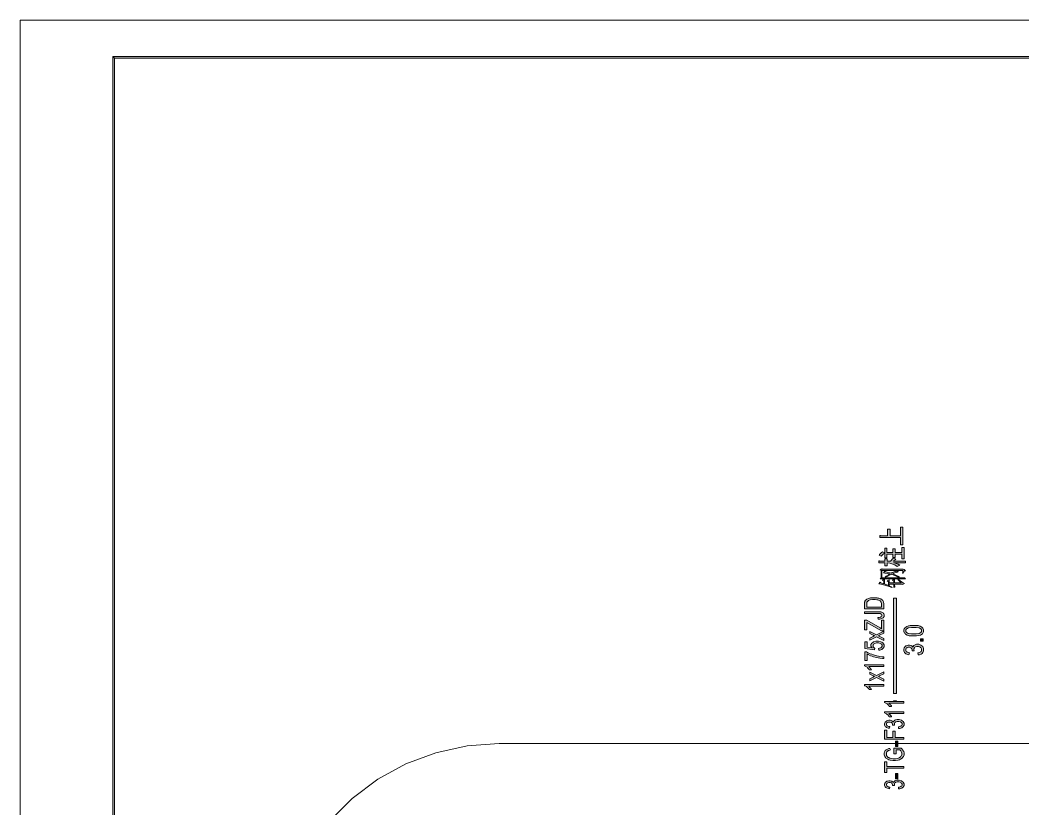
# Model space of a CAD drawing. Header units: millimetres. Extents: x 805 to 6044844, y 120 to 7887884.
# Drawn here: x 5918705 to 5958890, y 7856255 to 7887884 of the extents above; entities that cross this region are included whole.
import ezdxf

# ---------------------------------------------------------------- set-up
doc = ezdxf.new("R2010")
doc.units = ezdxf.units.MM

msp = doc.modelspace()

# ---------------------------------------------------------------- hatches: boundary and pattern name
h = msp.add_hatch(color=0)
h.dxf.hatch_style = 2
h.paths.add_polyline_path([(6043379, 7886420), (6043309, 7886350), (5922490, 7886350), (5922420, 7886420)])
h = msp.add_hatch(color=0)
h.dxf.hatch_style = 2
h.paths.add_polyline_path([(5922420, 7886420), (5922490, 7886350), (5922490, 7800327), (5922420, 7800257)])
h = msp.add_hatch(color=0)
h.dxf.hatch_style = 2
h.paths.add_polyline_path([(5953981, 7867134), (5953151, 7867134), (5953151, 7867206), (5953155, 7867223), (5953174, 7867224), (5953189, 7867209), (5953461, 7867209), (5953461, 7867476), (5953564, 7867476), (5953564, 7867209), (5953981, 7867209), (5953981, 7867551), (5954084, 7867551), (5954084, 7866839), (5953981, 7866839)])
h = msp.add_hatch(color=0)
h.dxf.hatch_style = 2
h.paths.add_polyline_path([(5953353, 7866510), (5953308, 7866479), (5953235, 7866418), (5953207, 7866389), (5953123, 7866434), (5953141, 7866461), (5953214, 7866528), (5953268, 7866569), (5953353, 7866523), (5953353, 7866710), (5953442, 7866710), (5953442, 7866536), (5953681, 7866536), (5953681, 7866681), (5953770, 7866681), (5953770, 7866536), (5954038, 7866536), (5954038, 7866737), (5954127, 7866737), (5954127, 7866284), (5954038, 7866284), (5954038, 7866471), (5953770, 7866471), (5953770, 7866333), (5953681, 7866333), (5953681, 7866471), (5953442, 7866471), (5953442, 7866320), (5953353, 7866320)])
h = msp.add_hatch(color=0)
h.dxf.hatch_style = 2
h.paths.add_polyline_path([(5953855, 7865981), (5953763, 7866036), (5953559, 7866106), (5953446, 7866123), (5953446, 7866008), (5953357, 7866008), (5953357, 7866129), (5953118, 7866129), (5953118, 7866191), (5953121, 7866205), (5953135, 7866206), (5953146, 7866195), (5953357, 7866195), (5953357, 7866284), (5953446, 7866284), (5953446, 7866195), (5953587, 7866195), (5953608, 7866223), (5953670, 7866280), (5953709, 7866310), (5953803, 7866267), (5953773, 7866249), (5953721, 7866213), (5953700, 7866195), (5954188, 7866195), (5954188, 7866129), (5953709, 7866129), (5953770, 7866116), (5953892, 7866067), (5953953, 7866031)])
h = msp.add_hatch(color=0)
h.dxf.hatch_style = 2
h.paths.add_polyline_path([(5954178, 7865479), (5954068, 7865481), (5953810, 7865482), (5953662, 7865482), (5953514, 7865482), (5953268, 7865481), (5953169, 7865479), (5953212, 7865528), (5953212, 7865811), (5953169, 7865840), (5953231, 7865886), (5953254, 7865863), (5954070, 7865863), (5954087, 7865863), (5954119, 7865856), (5954134, 7865850), (5954149, 7865844), (5954174, 7865819), (5954183, 7865801), (5954148, 7865796), (5954098, 7865750), (5954084, 7865709), (5954066, 7865709), (5954073, 7865748), (5954079, 7865795), (5954077, 7865802), (5954076, 7865810), (5954063, 7865817), (5954052, 7865817), (5953240, 7865817), (5953240, 7865525), (5953991, 7865525), (5954012, 7865525), (5954089, 7865526), (5954146, 7865528)])
h = msp.add_hatch(color=0)
h.dxf.hatch_style = 2
h.paths.add_polyline_path([(5954014, 7865318), (5953878, 7865459), (5953892, 7865466), (5953972, 7865405), (5954096, 7865321), (5954141, 7865298), (5954070, 7865259), (5954059, 7865266), (5954023, 7865272), (5954000, 7865272), (5953746, 7865272), (5953746, 7865246), (5953746, 7865224), (5953754, 7865185), (5953761, 7865167), (5953718, 7865137), (5953718, 7865272), (5953531, 7865272), (5953531, 7865207), (5953559, 7865190), (5953615, 7865156), (5953644, 7865137), (5953634, 7865128), (5953524, 7865180), (5953264, 7865255), (5953114, 7865278), (5953165, 7865344), (5953198, 7865318), (5953224, 7865310), (5953285, 7865292), (5953320, 7865282), (5953320, 7865387), (5953269, 7865423), (5953349, 7865475), (5953349, 7865275), (5953395, 7865259), (5953473, 7865229), (5953503, 7865216), (5953503, 7865364), (5953456, 7865396), (5953531, 7865446), (5953531, 7865318), (5953718, 7865318), (5953718, 7865387), (5953667, 7865423), (5953746, 7865475), (5953746, 7865318)])
h = msp.add_hatch(color=0)
h.dxf.hatch_style = 2
h.paths.add_polyline_path([(5953366, 7865551), (5953409, 7865582), (5953503, 7865645), (5953554, 7865676), (5953479, 7865694), (5953355, 7865715), (5953306, 7865718), (5953357, 7865785), (5953390, 7865761), (5953456, 7865746), (5953566, 7865718), (5953611, 7865706), (5953655, 7865729), (5953728, 7865761), (5953756, 7865771), (5953784, 7865781), (5953826, 7865790), (5953841, 7865789), (5953855, 7865788), (5953876, 7865783), (5953883, 7865778), (5953890, 7865773), (5953897, 7865766), (5953897, 7865765), (5953897, 7865760), (5953869, 7865748), (5953841, 7865742), (5953805, 7865732), (5953723, 7865704), (5953677, 7865686), (5953744, 7865659), (5953878, 7865589), (5953944, 7865545), (5953930, 7865535), (5953843, 7865577), (5953686, 7865640), (5953615, 7865659), (5953568, 7865638), (5953451, 7865581), (5953381, 7865545)])
h = msp.add_hatch(color=0)
h.paths.add_polyline_path([(5953312, 7864280), (5952542, 7864280), (5952542, 7864466), (5952542, 7864497), (5952547, 7864545), (5952553, 7864561), (5952560, 7864584), (5952588, 7864624), (5952608, 7864640), (5952634, 7864662), (5952699, 7864693), (5952740, 7864704), (5952780, 7864715), (5952871, 7864725), (5952923, 7864725), (5952967, 7864725), (5953044, 7864718), (5953078, 7864711), (5953112, 7864704), (5953168, 7864685), (5953190, 7864674), (5953212, 7864663), (5953247, 7864639), (5953260, 7864625), (5953272, 7864612), (5953292, 7864580), (5953299, 7864561), (5953305, 7864542), (5953312, 7864499), (5953312, 7864474)])
h.paths.add_polyline_path([(5953221, 7864351), (5953221, 7864466), (5953221, 7864493), (5953214, 7864535), (5953206, 7864550), (5953199, 7864565), (5953180, 7864589), (5953167, 7864598), (5953148, 7864611), (5953100, 7864631), (5953070, 7864638), (5953039, 7864645), (5952964, 7864652), (5952921, 7864652), (5952861, 7864652), (5952768, 7864638), (5952735, 7864624), (5952703, 7864610), (5952660, 7864576), (5952648, 7864557), (5952641, 7864543), (5952633, 7864496), (5952633, 7864464), (5952633, 7864351)])
h = msp.add_hatch(color=0)
h.dxf.hatch_style = 2
h.paths.add_polyline_path([(5953817, 7860885), (5953707, 7860885), (5953707, 7864704), (5953817, 7864704)])
h = msp.add_hatch(color=0)
h.dxf.hatch_style = 2
h.paths.add_polyline_path([(5953094, 7863867), (5953081, 7863931), (5953125, 7863933), (5953185, 7863944), (5953202, 7863954), (5953218, 7863965), (5953234, 7863994), (5953234, 7864012), (5953234, 7864025), (5953225, 7864048), (5953216, 7864059), (5953207, 7864068), (5953184, 7864082), (5953168, 7864085), (5953153, 7864089), (5953106, 7864092), (5953072, 7864092), (5952542, 7864092), (5952542, 7864164), (5953066, 7864164), (5953115, 7864164), (5953190, 7864156), (5953216, 7864148), (5953242, 7864139), (5953283, 7864113), (5953297, 7864096), (5953311, 7864078), (5953325, 7864036), (5953325, 7864012), (5953325, 7863977), (5953296, 7863922), (5953267, 7863903), (5953238, 7863885), (5953151, 7863866)])
h = msp.add_hatch(color=0)
h.dxf.hatch_style = 2
h.paths.add_polyline_path([(5953312, 7863401), (5953217, 7863401), (5952724, 7863677), (5952698, 7863691), (5952652, 7863719), (5952633, 7863733), (5952633, 7863432), (5952542, 7863432), (5952542, 7863818), (5952633, 7863818), (5953167, 7863515), (5953221, 7863483), (5953221, 7863827), (5953312, 7863827)])
h = msp.add_hatch(color=0)
h.paths.add_polyline_path([(5954515, 7863190), (5954447, 7863190), (5954337, 7863202), (5954295, 7863214), (5954253, 7863226), (5954189, 7863262), (5954167, 7863285), (5954145, 7863309), (5954122, 7863368), (5954122, 7863403), (5954122, 7863430), (5954134, 7863476), (5954147, 7863496), (5954159, 7863515), (5954195, 7863549), (5954219, 7863561), (5954242, 7863574), (5954300, 7863594), (5954333, 7863602), (5954367, 7863609), (5954458, 7863616), (5954515, 7863616), (5954583, 7863616), (5954692, 7863605), (5954734, 7863593), (5954776, 7863581), (5954840, 7863545), (5954863, 7863522), (5954885, 7863499), (5954908, 7863439), (5954908, 7863403), (5954908, 7863356), (5954868, 7863282), (5954828, 7863255), (5954781, 7863222), (5954624, 7863190)])
h.paths.add_polyline_path([(5954515, 7863273), (5954610, 7863273), (5954736, 7863292), (5954768, 7863310), (5954799, 7863329), (5954830, 7863376), (5954830, 7863403), (5954830, 7863431), (5954799, 7863477), (5954768, 7863496), (5954736, 7863515), (5954610, 7863534), (5954515, 7863534), (5954420, 7863534), (5954294, 7863515), (5954263, 7863496), (5954231, 7863477), (5954200, 7863431), (5954200, 7863403), (5954200, 7863375), (5954228, 7863331), (5954256, 7863314), (5954291, 7863293), (5954420, 7863273)])
h = msp.add_hatch(color=0)
h.dxf.hatch_style = 2
h.paths.add_polyline_path([(5953312, 7863015), (5953023, 7863158), (5952753, 7863026), (5952753, 7863108), (5952884, 7863169), (5952903, 7863177), (5952934, 7863191), (5952946, 7863196), (5952929, 7863204), (5952899, 7863219), (5952886, 7863225), (5952753, 7863291), (5952753, 7863370), (5953021, 7863238), (5953312, 7863380), (5953312, 7863300), (5953139, 7863219), (5953096, 7863200), (5953312, 7863095)])
h = msp.add_hatch(color=0)
h.dxf.hatch_style = 2
h.paths.add_polyline_path([(5954895, 7862981), (5954787, 7862981), (5954787, 7863073), (5954895, 7863073)])
h = msp.add_hatch(color=0)
h.dxf.hatch_style = 2
h.paths.add_polyline_path([(5953110, 7862623), (5953102, 7862692), (5953138, 7862696), (5953192, 7862714), (5953211, 7862728), (5953229, 7862742), (5953247, 7862776), (5953247, 7862796), (5953247, 7862820), (5953221, 7862860), (5953196, 7862877), (5953170, 7862893), (5953101, 7862910), (5953059, 7862910), (5953019, 7862910), (5952955, 7862894), (5952931, 7862878), (5952908, 7862862), (5952884, 7862820), (5952884, 7862795), (5952884, 7862779), (5952895, 7862750), (5952905, 7862737), (5952916, 7862724), (5952942, 7862704), (5952959, 7862696), (5952948, 7862635), (5952553, 7862687), (5952553, 7862955), (5952642, 7862955), (5952642, 7862740), (5952850, 7862711), (5952825, 7862735), (5952801, 7862786), (5952801, 7862812), (5952801, 7862848), (5952836, 7862907), (5952871, 7862931), (5952906, 7862956), (5952996, 7862980), (5953051, 7862980), (5953103, 7862980), (5953193, 7862958), (5953231, 7862937), (5953278, 7862911), (5953325, 7862840), (5953325, 7862796), (5953325, 7862759), (5953296, 7862699), (5953266, 7862676), (5953236, 7862652), (5953159, 7862626)])
h = msp.add_hatch(color=0)
h.dxf.hatch_style = 2
h.paths.add_polyline_path([(5954691, 7862429), (5954679, 7862510), (5954719, 7862517), (5954776, 7862540), (5954794, 7862556), (5954812, 7862573), (5954829, 7862614), (5954829, 7862637), (5954829, 7862666), (5954806, 7862714), (5954783, 7862733), (5954760, 7862753), (5954703, 7862772), (5954669, 7862772), (5954636, 7862772), (5954583, 7862754), (5954562, 7862736), (5954541, 7862718), (5954520, 7862672), (5954520, 7862644), (5954520, 7862633), (5954525, 7862605), (5954530, 7862588), (5954447, 7862597), (5954447, 7862600), (5954448, 7862607), (5954448, 7862610), (5954448, 7862635), (5954432, 7862681), (5954417, 7862702), (5954401, 7862722), (5954352, 7862743), (5954319, 7862743), (5954294, 7862743), (5954251, 7862728), (5954234, 7862713), (5954216, 7862698), (5954200, 7862659), (5954200, 7862636), (5954200, 7862612), (5954217, 7862574), (5954234, 7862557), (5954251, 7862542), (5954303, 7862522), (5954338, 7862518), (5954321, 7862437), (5954274, 7862444), (5954200, 7862478), (5954174, 7862504), (5954148, 7862530), (5954122, 7862595), (5954122, 7862634), (5954122, 7862660), (5954135, 7862710), (5954149, 7862732), (5954162, 7862755), (5954199, 7862789), (5954222, 7862801), (5954246, 7862813), (5954295, 7862825), (5954322, 7862825), (5954346, 7862825), (5954392, 7862814), (5954412, 7862802), (5954433, 7862791), (5954465, 7862757), (5954477, 7862735), (5954485, 7862764), (5954518, 7862809), (5954543, 7862825), (5954567, 7862841), (5954630, 7862857), (5954667, 7862857), (5954717, 7862857), (5954803, 7862826), (5954838, 7862795), (5954873, 7862764), (5954908, 7862685), (5954908, 7862637), (5954908, 7862594), (5954878, 7862523), (5954848, 7862494), (5954817, 7862466), (5954739, 7862433)])
h = msp.add_hatch(color=0)
h.dxf.hatch_style = 2
h.paths.add_polyline_path([(5952642, 7862209), (5952552, 7862209), (5952552, 7862557), (5952625, 7862557), (5952664, 7862532), (5952768, 7862481), (5952833, 7862455), (5952898, 7862430), (5953031, 7862391), (5953100, 7862378), (5953148, 7862367), (5953254, 7862355), (5953312, 7862352), (5953312, 7862284), (5953267, 7862285), (5953157, 7862297), (5953092, 7862310), (5953028, 7862321), (5952904, 7862356), (5952844, 7862378), (5952784, 7862400), (5952684, 7862447), (5952642, 7862473)])
h = msp.add_hatch(color=0)
h.dxf.hatch_style = 2
h.paths.add_polyline_path([(5953312, 7862035), (5953312, 7861969), (5952709, 7861969), (5952726, 7861957), (5952758, 7861926), (5952774, 7861906), (5952790, 7861887), (5952815, 7861852), (5952823, 7861837), (5952732, 7861837), (5952713, 7861865), (5952668, 7861913), (5952642, 7861934), (5952615, 7861955), (5952563, 7861984), (5952539, 7861993), (5952539, 7862035)])
h = msp.add_hatch(color=0)
h.dxf.hatch_style = 2
h.paths.add_polyline_path([(5953312, 7861384), (5953023, 7861527), (5952753, 7861395), (5952753, 7861477), (5952884, 7861538), (5952903, 7861547), (5952934, 7861560), (5952946, 7861565), (5952929, 7861573), (5952899, 7861588), (5952886, 7861595), (5952753, 7861660), (5952753, 7861739), (5953021, 7861608), (5953312, 7861749), (5953312, 7861669), (5953139, 7861588), (5953096, 7861569), (5953312, 7861464)])
h = msp.add_hatch(color=0)
h.dxf.hatch_style = 2
h.paths.add_polyline_path([(5953312, 7861241), (5953312, 7861175), (5952709, 7861175), (5952726, 7861163), (5952758, 7861131), (5952774, 7861112), (5952790, 7861093), (5952815, 7861058), (5952823, 7861042), (5952732, 7861042), (5952713, 7861070), (5952668, 7861119), (5952642, 7861140), (5952615, 7861160), (5952563, 7861189), (5952539, 7861198), (5952539, 7861241)])
h = msp.add_hatch(color=0)
h.dxf.hatch_style = 2
h.paths.add_polyline_path([(5954114, 7860567), (5954114, 7860501), (5953512, 7860501), (5953528, 7860489), (5953561, 7860458), (5953577, 7860439), (5953593, 7860419), (5953618, 7860384), (5953626, 7860369), (5953534, 7860369), (5953516, 7860397), (5953470, 7860446), (5953444, 7860466), (5953417, 7860487), (5953366, 7860516), (5953341, 7860525), (5953341, 7860567)])
h = msp.add_hatch(color=0)
h.dxf.hatch_style = 2
h.paths.add_polyline_path([(5953817, 7860581), (5953707, 7860581), (5953707, 7860585), (5953817, 7860585)])
h = msp.add_hatch(color=0)
h.dxf.hatch_style = 2
h.paths.add_polyline_path([(5954114, 7860149), (5954114, 7860083), (5953512, 7860083), (5953528, 7860071), (5953561, 7860040), (5953577, 7860021), (5953593, 7860001), (5953618, 7859966), (5953626, 7859951), (5953534, 7859951), (5953516, 7859979), (5953470, 7860027), (5953444, 7860048), (5953417, 7860069), (5953366, 7860098), (5953341, 7860106), (5953341, 7860149)])
h = msp.add_hatch(color=0)
h.dxf.hatch_style = 2
h.paths.add_polyline_path([(5953910, 7859483), (5953898, 7859549), (5953938, 7859555), (5953995, 7859574), (5954013, 7859587), (5954031, 7859601), (5954048, 7859635), (5954048, 7859654), (5954048, 7859678), (5954025, 7859717), (5954002, 7859733), (5953979, 7859749), (5953922, 7859765), (5953888, 7859765), (5953856, 7859765), (5953802, 7859750), (5953781, 7859736), (5953760, 7859721), (5953739, 7859682), (5953739, 7859660), (5953739, 7859650), (5953744, 7859627), (5953749, 7859613), (5953666, 7859621), (5953666, 7859624), (5953667, 7859629), (5953667, 7859631), (5953667, 7859652), (5953651, 7859690), (5953636, 7859707), (5953620, 7859724), (5953571, 7859741), (5953539, 7859741), (5953513, 7859741), (5953470, 7859729), (5953453, 7859716), (5953436, 7859704), (5953419, 7859672), (5953419, 7859653), (5953419, 7859634), (5953436, 7859601), (5953453, 7859589), (5953471, 7859576), (5953523, 7859559), (5953557, 7859555), (5953540, 7859489), (5953493, 7859495), (5953419, 7859523), (5953393, 7859544), (5953367, 7859565), (5953341, 7859619), (5953341, 7859651), (5953341, 7859673), (5953355, 7859714), (5953368, 7859732), (5953381, 7859751), (5953418, 7859779), (5953441, 7859789), (5953465, 7859799), (5953514, 7859809), (5953541, 7859809), (5953565, 7859809), (5953611, 7859799), (5953631, 7859790), (5953652, 7859781), (5953685, 7859753), (5953696, 7859735), (5953704, 7859758), (5953737, 7859796), (5953762, 7859809), (5953787, 7859822), (5953849, 7859835), (5953886, 7859835), (5953936, 7859835), (5954022, 7859810), (5954057, 7859784), (5954092, 7859758), (5954127, 7859693), (5954127, 7859653), (5954127, 7859618), (5954097, 7859560), (5954067, 7859536), (5954037, 7859513), (5953958, 7859486)])
h = msp.add_hatch(color=0)
h.dxf.hatch_style = 2
h.paths.add_polyline_path([(5954114, 7859053), (5953344, 7859053), (5953344, 7859416), (5953435, 7859416), (5953435, 7859124), (5953674, 7859124), (5953674, 7859377), (5953765, 7859377), (5953765, 7859124), (5954114, 7859124)])
h = msp.add_hatch(color=0)
h.dxf.hatch_style = 2
h.paths.add_polyline_path([(5953812, 7858465), (5953722, 7858465), (5953722, 7858693), (5954007, 7858693), (5954037, 7858667), (5954082, 7858613), (5954097, 7858585), (5954112, 7858557), (5954127, 7858500), (5954127, 7858471), (5954127, 7858431), (5954103, 7858358), (5954079, 7858326), (5954054, 7858294), (5953984, 7858245), (5953938, 7858228), (5953892, 7858211), (5953789, 7858195), (5953733, 7858195), (5953677, 7858195), (5953572, 7858211), (5953523, 7858228), (5953474, 7858245), (5953402, 7858292), (5953378, 7858323), (5953355, 7858354), (5953331, 7858424), (5953331, 7858465), (5953331, 7858494), (5953344, 7858547), (5953358, 7858570), (5953372, 7858594), (5953409, 7858631), (5953433, 7858645), (5953458, 7858658), (5953520, 7858678), (5953560, 7858685), (5953585, 7858621), (5953555, 7858615), (5953509, 7858600), (5953492, 7858591), (5953475, 7858582), (5953448, 7858556), (5953438, 7858539), (5953428, 7858523), (5953418, 7858486), (5953418, 7858465), (5953418, 7858441), (5953429, 7858398), (5953439, 7858380), (5953450, 7858363), (5953478, 7858334), (5953495, 7858323), (5953513, 7858312), (5953551, 7858295), (5953571, 7858289), (5953607, 7858278), (5953685, 7858268), (5953726, 7858268), (5953778, 7858268), (5953864, 7858281), (5953899, 7858293), (5953934, 7858305), (5953985, 7858342), (5954002, 7858365), (5954019, 7858389), (5954036, 7858440), (5954036, 7858466), (5954036, 7858489), (5954023, 7858534), (5954010, 7858556), (5953997, 7858579), (5953970, 7858612), (5953956, 7858624), (5953812, 7858624)])
h = msp.add_hatch(color=0)
h.dxf.hatch_style = 2
h.paths.add_polyline_path([(5953883, 7858764), (5953788, 7858764), (5953788, 7858968), (5953883, 7858968)])
h = msp.add_hatch(color=0)
h.dxf.hatch_style = 2
h.paths.add_polyline_path([(5954114, 7857890), (5953435, 7857890), (5953435, 7857713), (5953344, 7857713), (5953344, 7858140), (5953435, 7858140), (5953435, 7857962), (5954114, 7857962)])
h = msp.add_hatch(color=0)
h.dxf.hatch_style = 2
h.paths.add_polyline_path([(5953883, 7857469), (5953788, 7857469), (5953788, 7857672), (5953883, 7857672)])
h = msp.add_hatch(color=0)
h.dxf.hatch_style = 2
h.paths.add_polyline_path([(5953910, 7857059), (5953898, 7857125), (5953938, 7857131), (5953995, 7857150), (5954013, 7857163), (5954031, 7857177), (5954048, 7857211), (5954048, 7857230), (5954048, 7857253), (5954025, 7857293), (5954002, 7857309), (5953979, 7857325), (5953922, 7857341), (5953888, 7857341), (5953856, 7857341), (5953802, 7857326), (5953781, 7857311), (5953760, 7857296), (5953739, 7857258), (5953739, 7857236), (5953739, 7857226), (5953744, 7857203), (5953749, 7857189), (5953666, 7857196), (5953666, 7857200), (5953667, 7857205), (5953667, 7857207), (5953667, 7857228), (5953651, 7857266), (5953636, 7857283), (5953620, 7857300), (5953571, 7857317), (5953539, 7857317), (5953513, 7857317), (5953470, 7857304), (5953453, 7857292), (5953436, 7857280), (5953419, 7857248), (5953419, 7857228), (5953419, 7857209), (5953436, 7857177), (5953453, 7857164), (5953471, 7857151), (5953523, 7857135), (5953557, 7857131), (5953540, 7857065), (5953493, 7857071), (5953419, 7857098), (5953393, 7857120), (5953367, 7857141), (5953341, 7857195), (5953341, 7857227), (5953341, 7857249), (5953355, 7857289), (5953368, 7857308), (5953381, 7857326), (5953418, 7857355), (5953441, 7857365), (5953465, 7857375), (5953514, 7857384), (5953541, 7857384), (5953565, 7857384), (5953611, 7857375), (5953631, 7857366), (5953652, 7857356), (5953685, 7857329), (5953696, 7857310), (5953704, 7857334), (5953737, 7857372), (5953762, 7857384), (5953787, 7857398), (5953849, 7857411), (5953886, 7857411), (5953936, 7857411), (5954022, 7857385), (5954057, 7857360), (5954092, 7857334), (5954127, 7857269), (5954127, 7857229), (5954127, 7857194), (5954097, 7857135), (5954067, 7857112), (5954037, 7857089), (5953958, 7857062)])

# ---------------------------------------------------------------- linework, layer by layer
at = {"color": 0, "lineweight": 0}
for points in [[(5918705, 7798792), (5918705, 7887884), (6044844, 7887884), (6044844, 7798792)], [(6043379, 7886420), (6043309, 7886350), (5922490, 7886350), (5922420, 7886420)], [(5922420, 7886420), (5922490, 7886350), (5922490, 7800327), (5922420, 7800257)], [(5953981, 7867134), (5953151, 7867134), (5953151, 7867206), (5953155, 7867223), (5953174, 7867224), (5953189, 7867209), (5953461, 7867209), (5953461, 7867476), (5953564, 7867476), (5953564, 7867209), (5953981, 7867209), (5953981, 7867551), (5954084, 7867551), (5954084, 7866839), (5953981, 7866839)], [(5953353, 7866510), (5953308, 7866479), (5953235, 7866418), (5953207, 7866389), (5953123, 7866434), (5953141, 7866461), (5953214, 7866528), (5953268, 7866569), (5953353, 7866523), (5953353, 7866710), (5953442, 7866710), (5953442, 7866536), (5953681, 7866536), (5953681, 7866681), (5953770, 7866681), (5953770, 7866536), (5954038, 7866536), (5954038, 7866737), (5954127, 7866737), (5954127, 7866284), (5954038, 7866284), (5954038, 7866471), (5953770, 7866471), (5953770, 7866333), (5953681, 7866333), (5953681, 7866471), (5953442, 7866471), (5953442, 7866320), (5953353, 7866320)], [(5953855, 7865981), (5953763, 7866036), (5953559, 7866106), (5953446, 7866123), (5953446, 7866008), (5953357, 7866008), (5953357, 7866129), (5953118, 7866129), (5953118, 7866191), (5953121, 7866205), (5953135, 7866206), (5953146, 7866195), (5953357, 7866195), (5953357, 7866284), (5953446, 7866284), (5953446, 7866195), (5953587, 7866195), (5953608, 7866223), (5953670, 7866280), (5953709, 7866310), (5953803, 7866267), (5953773, 7866249), (5953721, 7866213), (5953700, 7866195), (5954188, 7866195), (5954188, 7866129), (5953709, 7866129), (5953770, 7866116), (5953892, 7866067), (5953953, 7866031)], [(5954178, 7865479), (5954068, 7865481), (5953810, 7865482), (5953662, 7865482), (5953514, 7865482), (5953268, 7865481), (5953169, 7865479), (5953212, 7865528), (5953212, 7865811), (5953169, 7865840), (5953231, 7865886), (5953254, 7865863), (5954070, 7865863), (5954087, 7865863), (5954119, 7865856), (5954134, 7865850), (5954149, 7865844), (5954174, 7865819), (5954183, 7865801), (5954148, 7865796), (5954098, 7865750), (5954084, 7865709), (5954066, 7865709), (5954073, 7865748), (5954079, 7865795), (5954077, 7865802), (5954076, 7865810), (5954063, 7865817), (5954052, 7865817), (5953240, 7865817), (5953240, 7865525), (5953991, 7865525), (5954012, 7865525), (5954089, 7865526), (5954146, 7865528)], [(5954014, 7865318), (5953878, 7865459), (5953892, 7865466), (5953972, 7865405), (5954096, 7865321), (5954141, 7865298), (5954070, 7865259), (5954059, 7865266), (5954023, 7865272), (5954000, 7865272), (5953746, 7865272), (5953746, 7865246), (5953746, 7865224), (5953754, 7865185), (5953761, 7865167), (5953718, 7865137), (5953718, 7865272), (5953531, 7865272), (5953531, 7865207), (5953559, 7865190), (5953615, 7865156), (5953644, 7865137), (5953634, 7865128), (5953524, 7865180), (5953264, 7865255), (5953114, 7865278), (5953165, 7865344), (5953198, 7865318), (5953224, 7865310), (5953285, 7865292), (5953320, 7865282), (5953320, 7865387), (5953269, 7865423), (5953349, 7865475), (5953349, 7865275), (5953395, 7865259), (5953473, 7865229), (5953503, 7865216), (5953503, 7865364), (5953456, 7865396), (5953531, 7865446), (5953531, 7865318), (5953718, 7865318), (5953718, 7865387), (5953667, 7865423), (5953746, 7865475), (5953746, 7865318)], [(5953366, 7865551), (5953409, 7865582), (5953503, 7865645), (5953554, 7865676), (5953479, 7865694), (5953355, 7865715), (5953306, 7865718), (5953357, 7865785), (5953390, 7865761), (5953456, 7865746), (5953566, 7865718), (5953611, 7865706), (5953655, 7865729), (5953728, 7865761), (5953756, 7865771), (5953784, 7865781), (5953826, 7865790), (5953841, 7865789), (5953855, 7865788), (5953876, 7865783), (5953883, 7865778), (5953890, 7865773), (5953897, 7865766), (5953897, 7865765), (5953897, 7865760), (5953869, 7865748), (5953841, 7865742), (5953805, 7865732), (5953723, 7865704), (5953677, 7865686), (5953744, 7865659), (5953878, 7865589), (5953944, 7865545), (5953930, 7865535), (5953843, 7865577), (5953686, 7865640), (5953615, 7865659), (5953568, 7865638), (5953451, 7865581), (5953381, 7865545)], [(5953312, 7864280), (5952542, 7864280), (5952542, 7864466), (5952542, 7864497), (5952547, 7864545), (5952553, 7864561), (5952560, 7864584), (5952588, 7864624), (5952608, 7864640), (5952634, 7864662), (5952699, 7864693), (5952740, 7864704), (5952780, 7864715), (5952871, 7864725), (5952923, 7864725), (5952967, 7864725), (5953044, 7864718), (5953078, 7864711), (5953112, 7864704), (5953168, 7864685), (5953190, 7864674), (5953212, 7864663), (5953247, 7864639), (5953260, 7864625), (5953272, 7864612), (5953292, 7864580), (5953299, 7864561), (5953305, 7864542), (5953312, 7864499), (5953312, 7864474)], [(5953817, 7860885), (5953707, 7860885), (5953707, 7864704), (5953817, 7864704)], [(5953221, 7864351), (5953221, 7864466), (5953221, 7864493), (5953214, 7864535), (5953206, 7864550), (5953199, 7864565), (5953180, 7864589), (5953167, 7864598), (5953148, 7864611), (5953100, 7864631), (5953070, 7864638), (5953039, 7864645), (5952964, 7864652), (5952921, 7864652), (5952861, 7864652), (5952768, 7864638), (5952735, 7864624), (5952703, 7864610), (5952660, 7864576), (5952648, 7864557), (5952641, 7864543), (5952633, 7864496), (5952633, 7864464), (5952633, 7864351)], [(5953094, 7863867), (5953081, 7863931), (5953125, 7863933), (5953185, 7863944), (5953202, 7863954), (5953218, 7863965), (5953234, 7863994), (5953234, 7864012), (5953234, 7864025), (5953225, 7864048), (5953216, 7864059), (5953207, 7864068), (5953184, 7864082), (5953168, 7864085), (5953153, 7864089), (5953106, 7864092), (5953072, 7864092), (5952542, 7864092), (5952542, 7864164), (5953066, 7864164), (5953115, 7864164), (5953190, 7864156), (5953216, 7864148), (5953242, 7864139), (5953283, 7864113), (5953297, 7864096), (5953311, 7864078), (5953325, 7864036), (5953325, 7864012), (5953325, 7863977), (5953296, 7863922), (5953267, 7863903), (5953238, 7863885), (5953151, 7863866)], [(5953312, 7863401), (5953217, 7863401), (5952724, 7863677), (5952698, 7863691), (5952652, 7863719), (5952633, 7863733), (5952633, 7863432), (5952542, 7863432), (5952542, 7863818), (5952633, 7863818), (5953167, 7863515), (5953221, 7863483), (5953221, 7863827), (5953312, 7863827)], [(5954515, 7863190), (5954447, 7863190), (5954337, 7863202), (5954295, 7863214), (5954253, 7863226), (5954189, 7863262), (5954167, 7863285), (5954145, 7863309), (5954122, 7863368), (5954122, 7863403), (5954122, 7863430), (5954134, 7863476), (5954147, 7863496), (5954159, 7863515), (5954195, 7863549), (5954219, 7863561), (5954242, 7863574), (5954300, 7863594), (5954333, 7863602), (5954367, 7863609), (5954458, 7863616), (5954515, 7863616), (5954583, 7863616), (5954692, 7863605), (5954734, 7863593), (5954776, 7863581), (5954840, 7863545), (5954863, 7863522), (5954885, 7863499), (5954908, 7863439), (5954908, 7863403), (5954908, 7863356), (5954868, 7863282), (5954828, 7863255), (5954781, 7863222), (5954624, 7863190)], [(5954515, 7863273), (5954610, 7863273), (5954736, 7863292), (5954768, 7863310), (5954799, 7863329), (5954830, 7863376), (5954830, 7863403), (5954830, 7863431), (5954799, 7863477), (5954768, 7863496), (5954736, 7863515), (5954610, 7863534), (5954515, 7863534), (5954420, 7863534), (5954294, 7863515), (5954263, 7863496), (5954231, 7863477), (5954200, 7863431), (5954200, 7863403), (5954200, 7863375), (5954228, 7863331), (5954256, 7863314), (5954291, 7863293), (5954420, 7863273)], [(5953312, 7863015), (5953023, 7863158), (5952753, 7863026), (5952753, 7863108), (5952884, 7863169), (5952903, 7863177), (5952934, 7863191), (5952946, 7863196), (5952929, 7863204), (5952899, 7863219), (5952886, 7863225), (5952753, 7863291), (5952753, 7863370), (5953021, 7863238), (5953312, 7863380), (5953312, 7863300), (5953139, 7863219), (5953096, 7863200), (5953312, 7863095)], [(5954895, 7862981), (5954787, 7862981), (5954787, 7863073), (5954895, 7863073)], [(5953110, 7862623), (5953102, 7862692), (5953138, 7862696), (5953192, 7862714), (5953211, 7862728), (5953229, 7862742), (5953247, 7862776), (5953247, 7862796), (5953247, 7862820), (5953221, 7862860), (5953196, 7862877), (5953170, 7862893), (5953101, 7862910), (5953059, 7862910), (5953019, 7862910), (5952955, 7862894), (5952931, 7862878), (5952908, 7862862), (5952884, 7862820), (5952884, 7862795), (5952884, 7862779), (5952895, 7862750), (5952905, 7862737), (5952916, 7862724), (5952942, 7862704), (5952959, 7862696), (5952948, 7862635), (5952553, 7862687), (5952553, 7862955), (5952642, 7862955), (5952642, 7862740), (5952850, 7862711), (5952825, 7862735), (5952801, 7862786), (5952801, 7862812), (5952801, 7862848), (5952836, 7862907), (5952871, 7862931), (5952906, 7862956), (5952996, 7862980), (5953051, 7862980), (5953103, 7862980), (5953193, 7862958), (5953231, 7862937), (5953278, 7862911), (5953325, 7862840), (5953325, 7862796), (5953325, 7862759), (5953296, 7862699), (5953266, 7862676), (5953236, 7862652), (5953159, 7862626)], [(5954691, 7862429), (5954679, 7862510), (5954719, 7862517), (5954776, 7862540), (5954794, 7862556), (5954812, 7862573), (5954829, 7862614), (5954829, 7862637), (5954829, 7862666), (5954806, 7862714), (5954783, 7862733), (5954760, 7862753), (5954703, 7862772), (5954669, 7862772), (5954636, 7862772), (5954583, 7862754), (5954562, 7862736), (5954541, 7862718), (5954520, 7862672), (5954520, 7862644), (5954520, 7862633), (5954525, 7862605), (5954530, 7862588), (5954447, 7862597), (5954447, 7862600), (5954448, 7862607), (5954448, 7862610), (5954448, 7862635), (5954432, 7862681), (5954417, 7862702), (5954401, 7862722), (5954352, 7862743), (5954319, 7862743), (5954294, 7862743), (5954251, 7862728), (5954234, 7862713), (5954216, 7862698), (5954200, 7862659), (5954200, 7862636), (5954200, 7862612), (5954217, 7862574), (5954234, 7862557), (5954251, 7862542), (5954303, 7862522), (5954338, 7862518), (5954321, 7862437), (5954274, 7862444), (5954200, 7862478), (5954174, 7862504), (5954148, 7862530), (5954122, 7862595), (5954122, 7862634), (5954122, 7862660), (5954135, 7862710), (5954149, 7862732), (5954162, 7862755), (5954199, 7862789), (5954222, 7862801), (5954246, 7862813), (5954295, 7862825), (5954322, 7862825), (5954346, 7862825), (5954392, 7862814), (5954412, 7862802), (5954433, 7862791), (5954465, 7862757), (5954477, 7862735), (5954485, 7862764), (5954518, 7862809), (5954543, 7862825), (5954567, 7862841), (5954630, 7862857), (5954667, 7862857), (5954717, 7862857), (5954803, 7862826), (5954838, 7862795), (5954873, 7862764), (5954908, 7862685), (5954908, 7862637), (5954908, 7862594), (5954878, 7862523), (5954848, 7862494), (5954817, 7862466), (5954739, 7862433)], [(5952642, 7862209), (5952552, 7862209), (5952552, 7862557), (5952625, 7862557), (5952664, 7862532), (5952768, 7862481), (5952833, 7862455), (5952898, 7862430), (5953031, 7862391), (5953100, 7862378), (5953148, 7862367), (5953254, 7862355), (5953312, 7862352), (5953312, 7862284), (5953267, 7862285), (5953157, 7862297), (5953092, 7862310), (5953028, 7862321), (5952904, 7862356), (5952844, 7862378), (5952784, 7862400), (5952684, 7862447), (5952642, 7862473)], [(5953312, 7862035), (5953312, 7861969), (5952709, 7861969), (5952726, 7861957), (5952758, 7861926), (5952774, 7861906), (5952790, 7861887), (5952815, 7861852), (5952823, 7861837), (5952732, 7861837), (5952713, 7861865), (5952668, 7861913), (5952642, 7861934), (5952615, 7861955), (5952563, 7861984), (5952539, 7861993), (5952539, 7862035)], [(5953312, 7861384), (5953023, 7861527), (5952753, 7861395), (5952753, 7861477), (5952884, 7861538), (5952903, 7861547), (5952934, 7861560), (5952946, 7861565), (5952929, 7861573), (5952899, 7861588), (5952886, 7861595), (5952753, 7861660), (5952753, 7861739), (5953021, 7861608), (5953312, 7861749), (5953312, 7861669), (5953139, 7861588), (5953096, 7861569), (5953312, 7861464)], [(5953312, 7861241), (5953312, 7861175), (5952709, 7861175), (5952726, 7861163), (5952758, 7861131), (5952774, 7861112), (5952790, 7861093), (5952815, 7861058), (5952823, 7861042), (5952732, 7861042), (5952713, 7861070), (5952668, 7861119), (5952642, 7861140), (5952615, 7861160), (5952563, 7861189), (5952539, 7861198), (5952539, 7861241)], [(5954114, 7860567), (5954114, 7860501), (5953512, 7860501), (5953528, 7860489), (5953561, 7860458), (5953577, 7860439), (5953593, 7860419), (5953618, 7860384), (5953626, 7860369), (5953534, 7860369), (5953516, 7860397), (5953470, 7860446), (5953444, 7860466), (5953417, 7860487), (5953366, 7860516), (5953341, 7860525), (5953341, 7860567)], [(5953817, 7860581), (5953707, 7860581), (5953707, 7860585), (5953817, 7860585)], [(5954114, 7860149), (5954114, 7860083), (5953512, 7860083), (5953528, 7860071), (5953561, 7860040), (5953577, 7860021), (5953593, 7860001), (5953618, 7859966), (5953626, 7859951), (5953534, 7859951), (5953516, 7859979), (5953470, 7860027), (5953444, 7860048), (5953417, 7860069), (5953366, 7860098), (5953341, 7860106), (5953341, 7860149)], [(5953910, 7859483), (5953898, 7859549), (5953938, 7859555), (5953995, 7859574), (5954013, 7859587), (5954031, 7859601), (5954048, 7859635), (5954048, 7859654), (5954048, 7859678), (5954025, 7859717), (5954002, 7859733), (5953979, 7859749), (5953922, 7859765), (5953888, 7859765), (5953856, 7859765), (5953802, 7859750), (5953781, 7859736), (5953760, 7859721), (5953739, 7859682), (5953739, 7859660), (5953739, 7859650), (5953744, 7859627), (5953749, 7859613), (5953666, 7859621), (5953666, 7859624), (5953667, 7859629), (5953667, 7859631), (5953667, 7859652), (5953651, 7859690), (5953636, 7859707), (5953620, 7859724), (5953571, 7859741), (5953539, 7859741), (5953513, 7859741), (5953470, 7859729), (5953453, 7859716), (5953436, 7859704), (5953419, 7859672), (5953419, 7859653), (5953419, 7859634), (5953436, 7859601), (5953453, 7859589), (5953471, 7859576), (5953523, 7859559), (5953557, 7859555), (5953540, 7859489), (5953493, 7859495), (5953419, 7859523), (5953393, 7859544), (5953367, 7859565), (5953341, 7859619), (5953341, 7859651), (5953341, 7859673), (5953355, 7859714), (5953368, 7859732), (5953381, 7859751), (5953418, 7859779), (5953441, 7859789), (5953465, 7859799), (5953514, 7859809), (5953541, 7859809), (5953565, 7859809), (5953611, 7859799), (5953631, 7859790), (5953652, 7859781), (5953685, 7859753), (5953696, 7859735), (5953704, 7859758), (5953737, 7859796), (5953762, 7859809), (5953787, 7859822), (5953849, 7859835), (5953886, 7859835), (5953936, 7859835), (5954022, 7859810), (5954057, 7859784), (5954092, 7859758), (5954127, 7859693), (5954127, 7859653), (5954127, 7859618), (5954097, 7859560), (5954067, 7859536), (5954037, 7859513), (5953958, 7859486)], [(5954114, 7859053), (5953344, 7859053), (5953344, 7859416), (5953435, 7859416), (5953435, 7859124), (5953674, 7859124), (5953674, 7859377), (5953765, 7859377), (5953765, 7859124), (5954114, 7859124)], [(5953812, 7858465), (5953722, 7858465), (5953722, 7858693), (5954007, 7858693), (5954037, 7858667), (5954082, 7858613), (5954097, 7858585), (5954112, 7858557), (5954127, 7858500), (5954127, 7858471), (5954127, 7858431), (5954103, 7858358), (5954079, 7858326), (5954054, 7858294), (5953984, 7858245), (5953938, 7858228), (5953892, 7858211), (5953789, 7858195), (5953733, 7858195), (5953677, 7858195), (5953572, 7858211), (5953523, 7858228), (5953474, 7858245), (5953402, 7858292), (5953378, 7858323), (5953355, 7858354), (5953331, 7858424), (5953331, 7858465), (5953331, 7858494), (5953344, 7858547), (5953358, 7858570), (5953372, 7858594), (5953409, 7858631), (5953433, 7858645), (5953458, 7858658), (5953520, 7858678), (5953560, 7858685), (5953585, 7858621), (5953555, 7858615), (5953509, 7858600), (5953492, 7858591), (5953475, 7858582), (5953448, 7858556), (5953438, 7858539), (5953428, 7858523), (5953418, 7858486), (5953418, 7858465), (5953418, 7858441), (5953429, 7858398), (5953439, 7858380), (5953450, 7858363), (5953478, 7858334), (5953495, 7858323), (5953513, 7858312), (5953551, 7858295), (5953571, 7858289), (5953607, 7858278), (5953685, 7858268), (5953726, 7858268), (5953778, 7858268), (5953864, 7858281), (5953899, 7858293), (5953934, 7858305), (5953985, 7858342), (5954002, 7858365), (5954019, 7858389), (5954036, 7858440), (5954036, 7858466), (5954036, 7858489), (5954023, 7858534), (5954010, 7858556), (5953997, 7858579), (5953970, 7858612), (5953956, 7858624), (5953812, 7858624)], [(5953883, 7858764), (5953788, 7858764), (5953788, 7858968), (5953883, 7858968)], [(5954114, 7857890), (5953435, 7857890), (5953435, 7857713), (5953344, 7857713), (5953344, 7858140), (5953435, 7858140), (5953435, 7857962), (5954114, 7857962)], [(5953883, 7857469), (5953788, 7857469), (5953788, 7857672), (5953883, 7857672)], [(5953910, 7857059), (5953898, 7857125), (5953938, 7857131), (5953995, 7857150), (5954013, 7857163), (5954031, 7857177), (5954048, 7857211), (5954048, 7857230), (5954048, 7857253), (5954025, 7857293), (5954002, 7857309), (5953979, 7857325), (5953922, 7857341), (5953888, 7857341), (5953856, 7857341), (5953802, 7857326), (5953781, 7857311), (5953760, 7857296), (5953739, 7857258), (5953739, 7857236), (5953739, 7857226), (5953744, 7857203), (5953749, 7857189), (5953666, 7857196), (5953666, 7857200), (5953667, 7857205), (5953667, 7857207), (5953667, 7857228), (5953651, 7857266), (5953636, 7857283), (5953620, 7857300), (5953571, 7857317), (5953539, 7857317), (5953513, 7857317), (5953470, 7857304), (5953453, 7857292), (5953436, 7857280), (5953419, 7857248), (5953419, 7857228), (5953419, 7857209), (5953436, 7857177), (5953453, 7857164), (5953471, 7857151), (5953523, 7857135), (5953557, 7857131), (5953540, 7857065), (5953493, 7857071), (5953419, 7857098), (5953393, 7857120), (5953367, 7857141), (5953341, 7857195), (5953341, 7857227), (5953341, 7857249), (5953355, 7857289), (5953368, 7857308), (5953381, 7857326), (5953418, 7857355), (5953441, 7857365), (5953465, 7857375), (5953514, 7857384), (5953541, 7857384), (5953565, 7857384), (5953611, 7857375), (5953631, 7857366), (5953652, 7857356), (5953685, 7857329), (5953696, 7857310), (5953704, 7857334), (5953737, 7857372), (5953762, 7857384), (5953787, 7857398), (5953849, 7857411), (5953886, 7857411), (5953936, 7857411), (5954022, 7857385), (5954057, 7857360), (5954092, 7857334), (5954127, 7857269), (5954127, 7857229), (5954127, 7857194), (5954097, 7857135), (5954067, 7857112), (5954037, 7857089), (5953958, 7857062)]]:
    msp.add_lwpolyline(points, close=True, dxfattribs=at)
for points in [[(5937905, 7858875), (5936624, 7858784), (5935369, 7858511), (5934166, 7858062), (5933039, 7857447), (5932011, 7856677), (5931103, 7855769), (5930334, 7854741), (5929719, 7853614), (5929270, 7852412), (5928997, 7851157), (5928906, 7849876)], [(5992400, 7858875), (5937905, 7858875)]]:
    msp.add_lwpolyline(points, dxfattribs=at)

doc.saveas('drawing.dxf')
